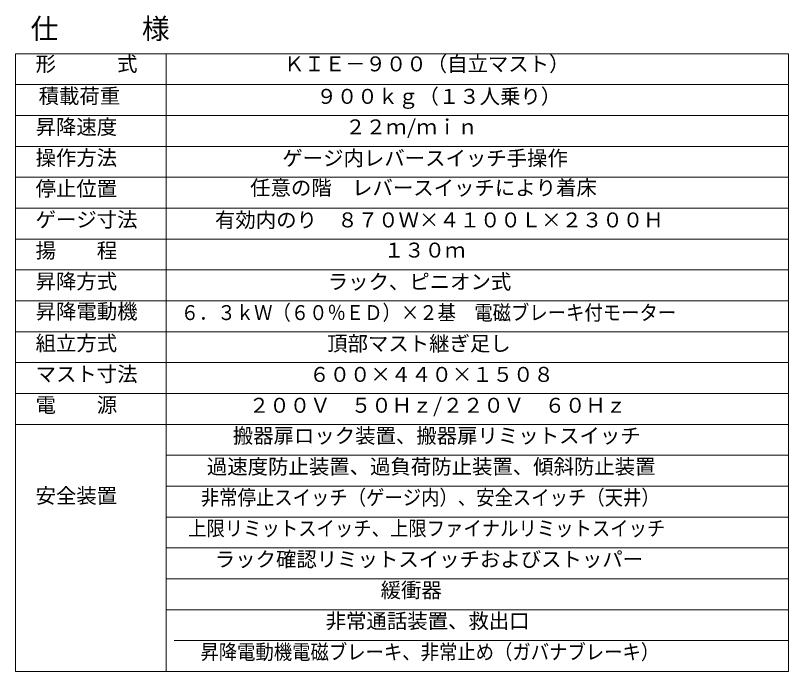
# Model space of a CAD drawing. Units: millimetres, scale not verified. Extents: x -8040 to 8050, y -12949 to 12951.
# Drawn here: x 1380 to 8050, y -12949 to -7286 of the extents above; entities that cross this region are included whole.
import ezdxf
from ezdxf.enums import TextEntityAlignment as Align

# ---------------------------------------------------------------- set-up
doc = ezdxf.new("R2010")
doc.units = ezdxf.units.MM
doc.header["$LTSCALE"] = 30
doc.layers.add('0-6_05 寸法', color=7, linetype='Continuous', lineweight=18)
doc.styles.add('ＭＳ ゴシック', font='')
doc.styles.get('ＭＳ ゴシック').set_extended_font_data('MS Gothic')

msp = doc.modelspace()

# ---------------------------------------------------------------- linework, layer by layer
at = {"layer": '0-6_05 寸法'}
for p, q in [((1380.13, -7615.99), (1380.13, -12949.33)), ((1380.13, -7615.99), (8050.13, -7615.99)), ((2680.13, -7615.99), (2680.13, -12949.33)), ((8050.13, -7615.99), (8050.13, -12949.33)), ((1380.13, -7882.66), (8050.13, -7882.66)), ((1380.13, -8149.33), (8050.13, -8149.33)), ((1380.13, -8415.99), (8050.13, -8415.99)), ((1380.13, -8682.66), (8050.13, -8682.66)), ((1380.13, -8949.33), (8050.13, -8949.33)), ((1380.13, -9215.99), (8050.13, -9215.99)), ((1380.13, -9482.66), (8050.13, -9482.66)), ((1380.13, -9749.33), (8050.13, -9749.33)), ((1380.13, -10015.99), (8050.13, -10015.99)), ((1380.13, -10282.66), (8050.13, -10282.66)), ((1380.13, -10549.33), (8050.13, -10549.33)), ((1380.13, -10815.99), (8050.13, -10815.99)), ((2680.13, -11082.66), (8050.13, -11082.66)), ((2680.13, -11349.33), (8050.13, -11349.33)), ((2680.13, -11615.99), (8050.13, -11615.99)), ((2680.13, -11882.66), (8050.13, -11882.66)), ((2680.13, -12149.33), (8050.13, -12149.33)), ((2680.13, -12415.99), (8050.13, -12415.99)), ((2750.13, -12682.66), (8050.13, -12682.66)), ((1380.13, -12949.33), (8050.13, -12949.33))]:
    msp.add_line(p, q, dxfattribs=at)

# ---------------------------------------------------------------- texts
at = {"layer": '0-6_05 寸法', "style": 'ＭＳ ゴシック'}
for s, height, p in [('仕\u3000\u3000\u3000様', 176, (1510.61, -7540.61)), ('形\u3000\u3000\u3000式', 129, (1553.73, -7807.28)), ('ＫＩＥ－９００（自立マスト）', 129, (3696.64, -7807.28)), ('積載荷重', 129, (1580.12, -8084.57)), ('９００ｋｇ（１３人乗り）', 129, (3977.52, -8087.53)), ('昇降速度', 129, (1553.73, -8351.24)), ('２２ｍ/ｍｉｎ', 129, (4225.32, -8351.24)), ('操作方法', 129, (1553.73, -8617.9)), ('ゲージ内レバースイッチ手操作', 129, (3682.72, -8620.86)), ('停止位置', 129, (1553.73, -8884.57)), ('任意の階\u3000レバースイッチにより着床', 129, (3404.7, -8876.5)), ('ゲージ寸法', 129, (1553.73, -9151.24)), ('有効内のり\u3000８７０Ｗ×４１００Ｌ×２３００Ｈ', 129, (3101.63, -9154.2)), ('揚\u3000\u3000程', 129, (1553.73, -9417.9)), ('１３０ｍ', 129, (4558.1, -9414.53)), ('昇降方式', 129, (1553.73, -9684.57)), ('ラック、ピニオン式', 129, (4074.65, -9687.53)), ('昇降電動機', 129, (1553.73, -9943.94)), ('組立方式', 129, (1553.73, -10217.9)), ('頂部マスト継ぎ足し', 129, (4069.58, -10220.86)), ('マスト寸法', 129, (1553.73, -10484.57)), ('６００×４４０×１５０８', 129, (3914.77, -10487.53)), ('電\u3000\u3000源', 129, (1553.73, -10751.24)), ('２００Ｖ\u3000５０Ｈｚ/２２０Ｖ\u3000６０Ｈｚ', 129, (3394.51, -10754.2)), ('搬器扉ロック装置、搬器扉リミットスイッチ', 129, (3255.18, -11016.52)), ('過速度防止装置、過負荷防止装置、傾斜防止装置', 129, (3031.67, -11283.19)), ('安全装置', 129, (1553.73, -11534.8)), ('ラック確認リミットスイッチおよびストッパー', 129, (3100.16, -12083.19)), ('緩衝器', 129, (4530.73, -12349.85)), ('非常通話装置、救出口', 129, (4056.51, -12616.08))]:
    msp.add_text(s, height=height, dxfattribs=at).set_placement(p, align=Align.BOTTOM_LEFT)
at = {"layer": '0-6_05 寸法', "style": 'ＭＳ ゴシック', "width": 0.9}
for s, p in [('６．３ｋＷ（６０％ＥＤ）×２基\u3000電磁ブレーキ付モーター', (2805.4, -9954.2)), ('非常停止スイッチ（ゲージ内）、安全スイッチ（天井）', (2979.89, -11549.85)), ('上限リミットスイッチ、上限ファイナルリミットスイッチ', (2869.6, -11816.52)), ('昇降電動機電磁ブレーキ、非常止め（ガバナブレーキ）', (2975.51, -12883.4))]:
    msp.add_text(s, height=129, dxfattribs=at).set_placement(p, align=Align.BOTTOM_LEFT)

doc.saveas('drawing.dxf')
